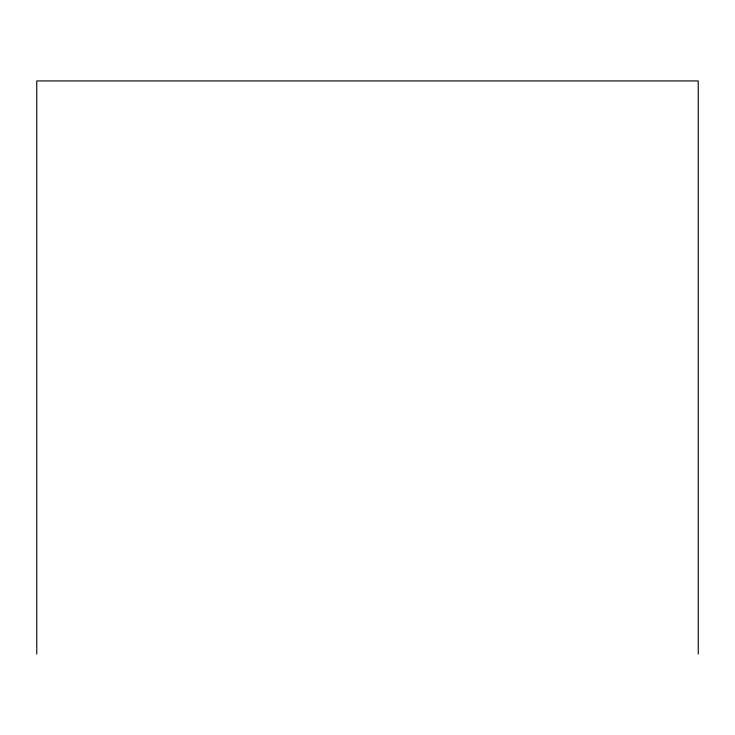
<?xml version="1.0" encoding="UTF-8"?>
<svg xmlns="http://www.w3.org/2000/svg" width="735" height="735" viewBox="0 0 735 735"><rect width="100%" height="100%" fill="white"/><g stroke="black" fill="none" stroke-linecap="round" stroke-linejoin="round"><path stroke-width="1.1" d="M698.25 654.067L698.25 80.933L36.75 80.933L36.75 654.067"/></g></svg>
